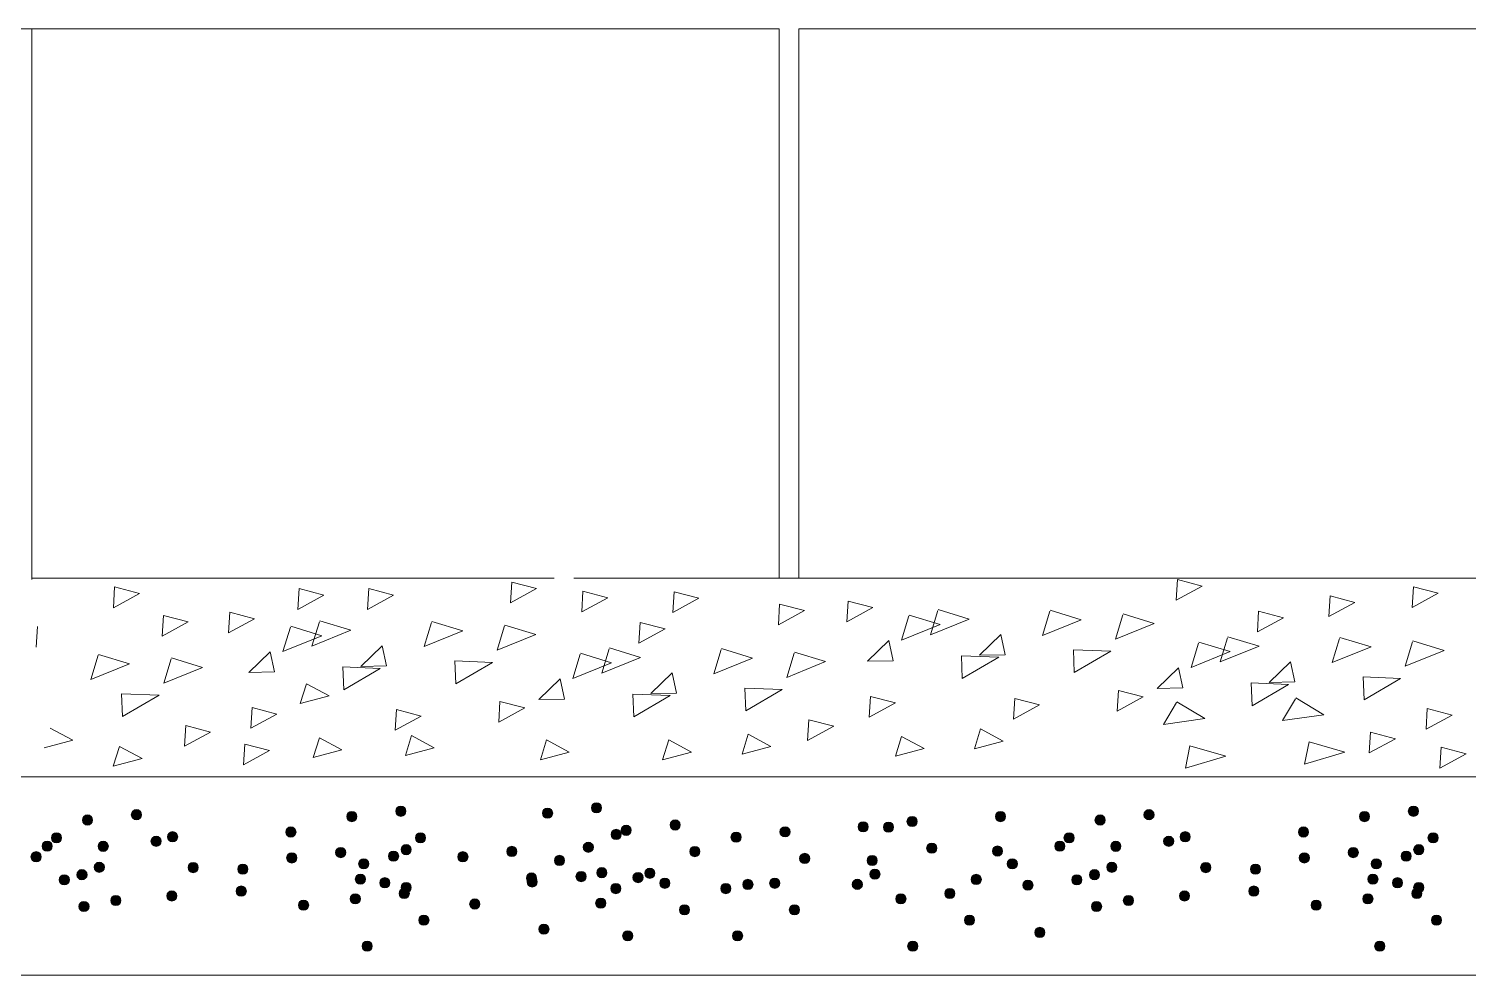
# Model space of a CAD drawing. Header units: inches. Extents: x -8940 to 26362, y -28010 to 990.
# Drawn here: x 4185.11 to 4192.37, y -23312.19 to -23307.42 of the extents above; entities that cross this region are included whole.
import ezdxf

# ---------------------------------------------------------------- set-up
doc = ezdxf.new("R2010")
doc.units = ezdxf.units.IN
doc.header["$MEASUREMENT"] = 0
doc.layers.add('LINE', color=7, linetype='Continuous')

msp = doc.modelspace()

# ---------------------------------------------------------------- hatches: boundary and pattern name
at = {"layer": 'LINE', "lineweight": 20, "ltscale": 0.5}
for points in [[(4188.002088, -23311.350172, -1), (4187.950643, -23311.350172, -1)], [(4188.002088, -23311.350172, -1), (4187.950643, -23311.350172, -1)], [(4185.435967, -23311.41163, -1), (4185.384522, -23311.41163, -1)], [(4185.435967, -23311.41163, -1), (4185.384522, -23311.41163, -1)], [(4185.682662, -23311.384729, -1), (4185.631218, -23311.384729, -1)], [(4185.682662, -23311.384729, -1), (4185.631218, -23311.384729, -1)], [(4186.768771, -23311.394351, -1), (4186.717327, -23311.394351, -1)], [(4186.768771, -23311.394351, -1), (4186.717327, -23311.394351, -1)], [(4187.015467, -23311.367451, -1), (4186.964023, -23311.367451, -1)], [(4187.015467, -23311.367451, -1), (4186.964023, -23311.367451, -1)], [(4187.755392, -23311.377073, -1), (4187.703948, -23311.377073, -1)], [(4187.755392, -23311.377073, -1), (4187.703948, -23311.377073, -1)], [(4189.592571, -23311.419286, -1), (4189.541127, -23311.419286, -1)], [(4189.592571, -23311.419286, -1), (4189.541127, -23311.419286, -1)], [(4190.038242, -23311.394351, -1), (4189.986797, -23311.394351, -1)], [(4190.038242, -23311.394351, -1), (4189.986797, -23311.394351, -1)], [(4190.540207, -23311.41163, -1), (4190.488762, -23311.41163, -1)], [(4190.540207, -23311.41163, -1), (4190.488762, -23311.41163, -1)], [(4190.786902, -23311.384729, -1), (4190.735458, -23311.384729, -1)], [(4190.786902, -23311.384729, -1), (4190.735458, -23311.384729, -1)], [(4191.873012, -23311.394351, -1), (4191.821567, -23311.394351, -1)], [(4191.873012, -23311.394351, -1), (4191.821567, -23311.394351, -1)], [(4192.119707, -23311.367451, -1), (4192.068263, -23311.367451, -1)], [(4192.119707, -23311.367451, -1), (4192.068263, -23311.367451, -1)], [(4185.865215, -23311.495812, -1), (4185.81377, -23311.495812, -1)], [(4185.865215, -23311.495812, -1), (4185.81377, -23311.495812, -1)], [(4186.461564, -23311.472006, -1), (4186.410119, -23311.472006, -1)], [(4186.461564, -23311.472006, -1), (4186.410119, -23311.472006, -1)], [(4188.101276, -23311.484223, -1), (4188.049832, -23311.484223, -1)], [(4188.101276, -23311.484223, -1), (4188.049832, -23311.484223, -1)], [(4188.151546, -23311.463465, -1), (4188.100101, -23311.463465, -1)], [(4188.151546, -23311.463465, -1), (4188.100101, -23311.463465, -1)], [(4188.398242, -23311.436564, -1), (4188.346797, -23311.436564, -1)], [(4188.398242, -23311.436564, -1), (4188.346797, -23311.436564, -1)], [(4188.952134, -23311.471122, -1), (4188.900689, -23311.471122, -1)], [(4188.952134, -23311.471122, -1), (4188.900689, -23311.471122, -1)], [(4189.345876, -23311.446187, -1), (4189.294431, -23311.446187, -1)], [(4189.345876, -23311.446187, -1), (4189.294431, -23311.446187, -1)], [(4189.472111, -23311.438244, -1), (4189.424365, -23311.457398, -1)], [(4189.472111, -23311.438244, -1), (4189.424365, -23311.457398, -1)], [(4190.969455, -23311.495812, -1), (4190.91801, -23311.495812, -1)], [(4190.969455, -23311.495812, -1), (4190.91801, -23311.495812, -1)], [(4191.565804, -23311.472006, -1), (4191.51436, -23311.472006, -1)], [(4191.565804, -23311.472006, -1), (4191.51436, -23311.472006, -1)], [(4185.23309, -23311.543439, -1), (4185.181645, -23311.543439, -1)], [(4185.23309, -23311.543439, -1), (4185.181645, -23311.543439, -1)], [(4185.279886, -23311.501501, -1), (4185.228441, -23311.501501, -1)], [(4185.279886, -23311.501501, -1), (4185.228441, -23311.501501, -1)], [(4185.515578, -23311.544176, -1), (4185.464133, -23311.544176, -1)], [(4185.515578, -23311.544176, -1), (4185.464133, -23311.544176, -1)], [(4185.781851, -23311.51878, -1), (4185.730406, -23311.51878, -1)], [(4185.781851, -23311.51878, -1), (4185.730406, -23311.51878, -1)], [(4187.0423, -23311.560963, -1), (4186.990855, -23311.560963, -1)], [(4187.0423, -23311.560963, -1), (4186.990855, -23311.560963, -1)], [(4187.114656, -23311.501501, -1), (4187.063211, -23311.501501, -1)], [(4187.114656, -23311.501501, -1), (4187.063211, -23311.501501, -1)], [(4187.575253, -23311.569786, -1), (4187.523808, -23311.569786, -1)], [(4187.575253, -23311.569786, -1), (4187.523808, -23311.569786, -1)], [(4187.960682, -23311.54906, -1), (4187.909238, -23311.54906, -1)], [(4187.960682, -23311.54906, -1), (4187.909238, -23311.54906, -1)], [(4188.705438, -23311.498022, -1), (4188.653994, -23311.498022, -1)], [(4188.705438, -23311.498022, -1), (4188.653994, -23311.498022, -1)], [(4189.69176, -23311.553336, -1), (4189.640315, -23311.553336, -1)], [(4189.69176, -23311.553336, -1), (4189.640315, -23311.553336, -1)], [(4190.023469, -23311.567982, -1), (4189.972024, -23311.567982, -1)], [(4190.023469, -23311.567982, -1), (4189.972024, -23311.567982, -1)], [(4190.33733, -23311.543439, -1), (4190.285885, -23311.543439, -1)], [(4190.33733, -23311.543439, -1), (4190.285885, -23311.543439, -1)], [(4190.384126, -23311.501501, -1), (4190.332682, -23311.501501, -1)], [(4190.384126, -23311.501501, -1), (4190.332682, -23311.501501, -1)], [(4190.619818, -23311.544176, -1), (4190.568373, -23311.544176, -1)], [(4190.619818, -23311.544176, -1), (4190.568373, -23311.544176, -1)], [(4190.886091, -23311.51878, -1), (4190.834646, -23311.51878, -1)], [(4190.886091, -23311.51878, -1), (4190.834646, -23311.51878, -1)], [(4192.14654, -23311.560963, -1), (4192.095095, -23311.560963, -1)], [(4192.14654, -23311.560963, -1), (4192.095095, -23311.560963, -1)], [(4192.218896, -23311.501501, -1), (4192.167451, -23311.501501, -1)], [(4192.218896, -23311.501501, -1), (4192.167451, -23311.501501, -1)], [(4185.176985, -23311.596686, -1), (4185.125541, -23311.596686, -1)], [(4185.176985, -23311.596686, -1), (4185.125541, -23311.596686, -1)], [(4186.465676, -23311.602498, -1), (4186.414232, -23311.602498, -1)], [(4186.465676, -23311.602498, -1), (4186.414232, -23311.602498, -1)], [(4186.712372, -23311.575597, -1), (4186.660927, -23311.575597, -1)], [(4186.712372, -23311.575597, -1), (4186.660927, -23311.575597, -1)], [(4186.828398, -23311.632464, -1), (4186.776954, -23311.632464, -1)], [(4186.828398, -23311.632464, -1), (4186.776954, -23311.632464, -1)], [(4186.978904, -23311.593592, -1), (4186.927459, -23311.593592, -1)], [(4186.978904, -23311.593592, -1), (4186.927459, -23311.593592, -1)], [(4187.328557, -23311.596686, -1), (4187.277112, -23311.596686, -1)], [(4187.328557, -23311.596686, -1), (4187.277112, -23311.596686, -1)], [(4187.815019, -23311.615185, -1), (4187.763574, -23311.615185, -1)], [(4187.815019, -23311.615185, -1), (4187.763574, -23311.615185, -1)], [(4188.49743, -23311.570615, -1), (4188.445985, -23311.570615, -1)], [(4188.49743, -23311.570615, -1), (4188.445985, -23311.570615, -1)], [(4189.051322, -23311.605172, -1), (4188.999878, -23311.605172, -1)], [(4189.051322, -23311.605172, -1), (4188.999878, -23311.605172, -1)], [(4189.391344, -23311.615609, -1), (4189.339899, -23311.615609, -1)], [(4189.391344, -23311.615609, -1), (4189.339899, -23311.615609, -1)], [(4190.097869, -23311.632464, -1), (4190.046424, -23311.632464, -1)], [(4190.097869, -23311.632464, -1), (4190.046424, -23311.632464, -1)], [(4191.569916, -23311.602498, -1), (4191.518472, -23311.602498, -1)], [(4191.569916, -23311.602498, -1), (4191.518472, -23311.602498, -1)], [(4191.816612, -23311.575597, -1), (4191.765168, -23311.575597, -1)], [(4191.816612, -23311.575597, -1), (4191.765168, -23311.575597, -1)], [(4191.932639, -23311.632464, -1), (4191.881194, -23311.632464, -1)], [(4191.932639, -23311.632464, -1), (4191.881194, -23311.632464, -1)], [(4192.083144, -23311.593592, -1), (4192.031699, -23311.593592, -1)], [(4192.083144, -23311.593592, -1), (4192.031699, -23311.593592, -1)], [(4185.31917, -23311.713021, -1), (4185.267726, -23311.713021, -1)], [(4185.31917, -23311.713021, -1), (4185.267726, -23311.713021, -1)], [(4185.408233, -23311.687049, -1), (4185.356789, -23311.687049, -1)], [(4185.408233, -23311.687049, -1), (4185.356789, -23311.687049, -1)], [(4185.495593, -23311.649743, -1), (4185.444149, -23311.649743, -1)], [(4185.495593, -23311.649743, -1), (4185.444149, -23311.649743, -1)], [(4185.96879, -23311.651326, -1), (4185.917345, -23311.651326, -1)], [(4185.96879, -23311.651326, -1), (4185.917345, -23311.651326, -1)], [(4186.219255, -23311.659411, -1), (4186.16781, -23311.659411, -1)], [(4186.219255, -23311.659411, -1), (4186.16781, -23311.659411, -1)], [(4186.81156, -23311.709648, -1), (4186.760116, -23311.709648, -1)], [(4186.81156, -23311.709648, -1), (4186.760116, -23311.709648, -1)], [(4187.674441, -23311.703836, -1), (4187.622997, -23311.703836, -1)], [(4187.674441, -23311.703836, -1), (4187.622997, -23311.703836, -1)], [(4187.924012, -23311.696547, -1), (4187.872567, -23311.696547, -1)], [(4187.924012, -23311.696547, -1), (4187.872567, -23311.696547, -1)], [(4188.028465, -23311.676935, -1), (4187.97702, -23311.676935, -1)], [(4188.028465, -23311.676935, -1), (4187.97702, -23311.676935, -1)], [(4188.211173, -23311.701578, -1), (4188.159728, -23311.701578, -1)], [(4188.211173, -23311.701578, -1), (4188.159728, -23311.701578, -1)], [(4188.27079, -23311.68003, -1), (4188.219346, -23311.68003, -1)], [(4188.27079, -23311.68003, -1), (4188.219346, -23311.68003, -1)], [(4189.405503, -23311.684299, -1), (4189.354058, -23311.684299, -1)], [(4189.405503, -23311.684299, -1), (4189.354058, -23311.684299, -1)], [(4189.916124, -23311.710856, -1), (4189.86468, -23311.710856, -1)], [(4189.916124, -23311.710856, -1), (4189.86468, -23311.710856, -1)], [(4190.423411, -23311.713021, -1), (4190.371966, -23311.713021, -1)], [(4190.423411, -23311.713021, -1), (4190.371966, -23311.713021, -1)], [(4190.512473, -23311.687049, -1), (4190.461029, -23311.687049, -1)], [(4190.512473, -23311.687049, -1), (4190.461029, -23311.687049, -1)], [(4190.599834, -23311.649743, -1), (4190.548389, -23311.649743, -1)], [(4190.599834, -23311.649743, -1), (4190.548389, -23311.649743, -1)], [(4191.07303, -23311.651326, -1), (4191.021586, -23311.651326, -1)], [(4191.07303, -23311.651326, -1), (4191.021586, -23311.651326, -1)], [(4191.323495, -23311.659411, -1), (4191.272051, -23311.659411, -1)], [(4191.323495, -23311.659411, -1), (4191.272051, -23311.659411, -1)], [(4191.915801, -23311.709648, -1), (4191.864356, -23311.709648, -1)], [(4191.915801, -23311.709648, -1), (4191.864356, -23311.709648, -1)], [(4186.211099, -23311.769648, -1), (4186.159654, -23311.769648, -1)], [(4186.211099, -23311.769648, -1), (4186.159654, -23311.769648, -1)], [(4186.934971, -23311.727649, -1), (4186.883527, -23311.727649, -1)], [(4186.934971, -23311.727649, -1), (4186.883527, -23311.727649, -1)], [(4187.032776, -23311.782135, -1), (4186.981331, -23311.782135, -1)], [(4187.032776, -23311.782135, -1), (4186.981331, -23311.782135, -1)], [(4187.042316, -23311.751463, -1), (4186.990871, -23311.751463, -1)], [(4187.042316, -23311.751463, -1), (4186.990871, -23311.751463, -1)], [(4187.677316, -23311.723448, -1), (4187.625871, -23311.723448, -1)], [(4187.677316, -23311.723448, -1), (4187.625871, -23311.723448, -1)], [(4188.099618, -23311.7572, -1), (4188.048174, -23311.7572, -1)], [(4188.099618, -23311.7572, -1), (4188.048174, -23311.7572, -1)], [(4188.346314, -23311.730299, -1), (4188.294869, -23311.730299, -1)], [(4188.346314, -23311.730299, -1), (4188.294869, -23311.730299, -1)], [(4188.653511, -23311.7572, -1), (4188.602066, -23311.7572, -1)], [(4188.653511, -23311.7572, -1), (4188.602066, -23311.7572, -1)], [(4188.765065, -23311.736135, -1), (4188.71362, -23311.736135, -1)], [(4188.765065, -23311.736135, -1), (4188.71362, -23311.736135, -1)], [(4188.900206, -23311.730299, -1), (4188.848762, -23311.730299, -1)], [(4188.900206, -23311.730299, -1), (4188.848762, -23311.730299, -1)], [(4189.314758, -23311.726202, -1), (4189.267012, -23311.745356, -1)], [(4189.314758, -23311.726202, -1), (4189.267012, -23311.745356, -1)], [(4189.782973, -23311.782135, -1), (4189.731528, -23311.782135, -1)], [(4189.782973, -23311.782135, -1), (4189.731528, -23311.782135, -1)], [(4190.176715, -23311.739921, -1), (4190.12527, -23311.739921, -1)], [(4190.176715, -23311.739921, -1), (4190.12527, -23311.739921, -1)], [(4191.315339, -23311.769648, -1), (4191.263895, -23311.769648, -1)], [(4191.315339, -23311.769648, -1), (4191.263895, -23311.769648, -1)], [(4192.039212, -23311.727649, -1), (4191.987767, -23311.727649, -1)], [(4192.039212, -23311.727649, -1), (4191.987767, -23311.727649, -1)], [(4192.137016, -23311.782135, -1), (4192.085572, -23311.782135, -1)], [(4192.137016, -23311.782135, -1), (4192.085572, -23311.782135, -1)], [(4192.146556, -23311.751463, -1), (4192.095112, -23311.751463, -1)], [(4192.146556, -23311.751463, -1), (4192.095112, -23311.751463, -1)], [(4185.418359, -23311.847071, -1), (4185.366914, -23311.847071, -1)], [(4185.418359, -23311.847071, -1), (4185.366914, -23311.847071, -1)], [(4185.578974, -23311.817275, -1), (4185.527529, -23311.817275, -1)], [(4185.578974, -23311.817275, -1), (4185.527529, -23311.817275, -1)], [(4185.861446, -23311.794199, -1), (4185.810001, -23311.794199, -1)], [(4185.861446, -23311.794199, -1), (4185.810001, -23311.794199, -1)], [(4186.525303, -23311.840611, -1), (4186.473858, -23311.840611, -1)], [(4186.525303, -23311.840611, -1), (4186.473858, -23311.840611, -1)], [(4186.78608, -23311.809035, -1), (4186.734636, -23311.809035, -1)], [(4186.78608, -23311.809035, -1), (4186.734636, -23311.809035, -1)], [(4187.388184, -23311.834799, -1), (4187.336739, -23311.834799, -1)], [(4187.388184, -23311.834799, -1), (4187.336739, -23311.834799, -1)], [(4188.0232, -23311.830597, -1), (4187.971756, -23311.830597, -1)], [(4188.0232, -23311.830597, -1), (4187.971756, -23311.830597, -1)], [(4189.536277, -23311.809035, -1), (4189.484833, -23311.809035, -1)], [(4189.536277, -23311.809035, -1), (4189.484833, -23311.809035, -1)], [(4190.522599, -23311.847071, -1), (4190.471154, -23311.847071, -1)], [(4190.522599, -23311.847071, -1), (4190.471154, -23311.847071, -1)], [(4190.683214, -23311.817275, -1), (4190.631769, -23311.817275, -1)], [(4190.683214, -23311.817275, -1), (4190.631769, -23311.817275, -1)], [(4190.965686, -23311.794199, -1), (4190.914241, -23311.794199, -1)], [(4190.965686, -23311.794199, -1), (4190.914241, -23311.794199, -1)], [(4191.629543, -23311.840611, -1), (4191.578099, -23311.840611, -1)], [(4191.629543, -23311.840611, -1), (4191.578099, -23311.840611, -1)], [(4191.890321, -23311.809035, -1), (4191.838876, -23311.809035, -1)], [(4191.890321, -23311.809035, -1), (4191.838876, -23311.809035, -1)], [(4187.131964, -23311.916185, -1), (4187.08052, -23311.916185, -1)], [(4187.131964, -23311.916185, -1), (4187.08052, -23311.916185, -1)], [(4188.445502, -23311.864349, -1), (4188.394058, -23311.864349, -1)], [(4188.445502, -23311.864349, -1), (4188.394058, -23311.864349, -1)], [(4188.999395, -23311.864349, -1), (4188.94795, -23311.864349, -1)], [(4188.999395, -23311.864349, -1), (4188.94795, -23311.864349, -1)], [(4189.882161, -23311.916185, -1), (4189.830717, -23311.916185, -1)], [(4189.882161, -23311.916185, -1), (4189.830717, -23311.916185, -1)], [(4192.236205, -23311.916185, -1), (4192.18476, -23311.916185, -1)], [(4192.236205, -23311.916185, -1), (4192.18476, -23311.916185, -1)], [(4187.736943, -23311.96156, -1), (4187.685498, -23311.96156, -1)], [(4187.736943, -23311.96156, -1), (4187.685498, -23311.96156, -1)], [(4188.159245, -23311.995312, -1), (4188.1078, -23311.995312, -1)], [(4188.159245, -23311.995312, -1), (4188.1078, -23311.995312, -1)], [(4188.713137, -23311.995312, -1), (4188.661693, -23311.995312, -1)], [(4188.713137, -23311.995312, -1), (4188.661693, -23311.995312, -1)], [(4190.236342, -23311.978034, -1), (4190.184897, -23311.978034, -1)], [(4190.236342, -23311.978034, -1), (4190.184897, -23311.978034, -1)], [(4186.845707, -23312.047148, -1), (4186.794262, -23312.047148, -1)], [(4186.845707, -23312.047148, -1), (4186.794262, -23312.047148, -1)], [(4189.595904, -23312.047148, -1), (4189.544459, -23312.047148, -1)], [(4189.595904, -23312.047148, -1), (4189.544459, -23312.047148, -1)], [(4191.949947, -23312.047148, -1), (4191.898503, -23312.047148, -1)], [(4191.949947, -23312.047148, -1), (4191.898503, -23312.047148, -1)]]:
    msp.add_hatch(color=7, dxfattribs=at).paths.add_polyline_path(points)

# ---------------------------------------------------------------- linework, layer by layer
at = {"layer": 'LINE', "color": 7, "lineweight": 20, "ltscale": 0.5}
for p, q in [((4185.129089, -23307.424721), (4169.851805, -23307.424721)), ((4185.129089, -23307.424721), (4169.851805, -23307.424721)), ((4188.896976, -23307.424721), (4185.129089, -23307.424721)), ((4187.794281, -23307.424721), (4185.129089, -23307.424721)), ((4185.129089, -23310.19356), (4185.129089, -23307.424721)), ((4188.896976, -23307.424721), (4185.129089, -23307.424721)), ((4187.794281, -23307.424721), (4185.129089, -23307.424721)), ((4185.129089, -23310.19356), (4185.129089, -23307.424721)), ((4185.129089, -23310.199659), (4185.129089, -23307.430821)), ((4185.129089, -23310.199659), (4185.129089, -23307.430821)), ((4185.129089, -23310.199659), (4185.129089, -23307.430821)), ((4185.129089, -23310.199659), (4185.129089, -23307.430821)), ((4188.896976, -23310.19356), (4188.896976, -23307.424721)), ((4188.896976, -23310.19356), (4188.896976, -23307.424721)), ((4188.99565, -23310.19356), (4188.99565, -23307.424721)), ((4192.86221, -23307.424721), (4188.99565, -23307.424721)), ((4188.99565, -23310.19356), (4188.99565, -23307.424721)), ((4192.86221, -23307.424721), (4188.99565, -23307.424721)), ((4187.763537, -23310.19356), (4185.129089, -23310.19356)), ((4187.763537, -23310.19356), (4185.129089, -23310.19356)), ((4185.541033, -23310.341662), (4185.547301, -23310.237412)), ((4185.541033, -23310.341662), (4185.547301, -23310.237412)), ((4185.547301, -23310.237412), (4185.672464, -23310.269925)), ((4185.547301, -23310.237412), (4185.672464, -23310.269925)), ((4187.542865, -23310.31755), (4187.549134, -23310.2133)), ((4187.542865, -23310.31755), (4187.549134, -23310.2133)), ((4187.549134, -23310.2133), (4187.674296, -23310.245813)), ((4187.549134, -23310.2133), (4187.674296, -23310.245813)), ((4192.86221, -23310.19356), (4187.86221, -23310.19356)), ((4192.86221, -23310.19356), (4187.86221, -23310.19356)), ((4190.897867, -23310.304507), (4190.904135, -23310.200258)), ((4190.897867, -23310.304507), (4190.904135, -23310.200258)), ((4191.029298, -23310.232771), (4190.897867, -23310.304507)), ((4191.029298, -23310.232771), (4190.897867, -23310.304507)), ((4190.904135, -23310.200258), (4191.029298, -23310.232771)), ((4190.904135, -23310.200258), (4191.029298, -23310.232771)), ((4192.087673, -23310.340977), (4192.093941, -23310.236727)), ((4192.087673, -23310.340977), (4192.093941, -23310.236727)), ((4192.093941, -23310.236727), (4192.219104, -23310.26924)), ((4192.093941, -23310.236727), (4192.219104, -23310.26924)), ((4185.672464, -23310.269925), (4185.541033, -23310.341662)), ((4185.672464, -23310.269925), (4185.541033, -23310.341662)), ((4186.470724, -23310.350046), (4186.476992, -23310.245796)), ((4186.470724, -23310.350046), (4186.476992, -23310.245796)), ((4186.602155, -23310.27831), (4186.470724, -23310.350046)), ((4186.602155, -23310.27831), (4186.470724, -23310.350046)), ((4186.476992, -23310.245796), (4186.602155, -23310.27831)), ((4186.476992, -23310.245796), (4186.602155, -23310.27831)), ((4186.821437, -23310.350046), (4186.827706, -23310.245796)), ((4186.821437, -23310.350046), (4186.827706, -23310.245796)), ((4186.952868, -23310.27831), (4186.821437, -23310.350046)), ((4186.952868, -23310.27831), (4186.821437, -23310.350046)), ((4186.827706, -23310.245796), (4186.952868, -23310.27831)), ((4186.827706, -23310.245796), (4186.952868, -23310.27831)), ((4187.674296, -23310.245813), (4187.542865, -23310.31755)), ((4187.674296, -23310.245813), (4187.542865, -23310.31755)), ((4187.90167, -23310.363363), (4187.907939, -23310.259113)), ((4187.90167, -23310.363363), (4187.907939, -23310.259113)), ((4188.033101, -23310.291626), (4187.90167, -23310.363363)), ((4188.033101, -23310.291626), (4187.90167, -23310.363363)), ((4187.907939, -23310.259113), (4188.033101, -23310.291626)), ((4187.907939, -23310.259113), (4188.033101, -23310.291626)), ((4188.361217, -23310.365993), (4188.367485, -23310.261743)), ((4188.361217, -23310.365993), (4188.367485, -23310.261743)), ((4188.492648, -23310.294256), (4188.361217, -23310.365993)), ((4188.492648, -23310.294256), (4188.361217, -23310.365993)), ((4188.367485, -23310.261743), (4188.492648, -23310.294256)), ((4188.367485, -23310.261743), (4188.492648, -23310.294256)), ((4189.238431, -23310.412733), (4189.244699, -23310.308484)), ((4189.238431, -23310.412733), (4189.244699, -23310.308484)), ((4189.244699, -23310.308484), (4189.369862, -23310.340997)), ((4189.244699, -23310.308484), (4189.369862, -23310.340997)), ((4191.667728, -23310.386571), (4191.673996, -23310.282321)), ((4191.667728, -23310.386571), (4191.673996, -23310.282321)), ((4191.673996, -23310.282321), (4191.799159, -23310.314834)), ((4191.673996, -23310.282321), (4191.799159, -23310.314834)), ((4192.219104, -23310.26924), (4192.087673, -23310.340977)), ((4192.219104, -23310.26924), (4192.087673, -23310.340977)), ((4185.786561, -23310.484498), (4185.792829, -23310.380249)), ((4185.786561, -23310.484498), (4185.792829, -23310.380249)), ((4185.792829, -23310.380249), (4185.917992, -23310.412762)), ((4185.792829, -23310.380249), (4185.917992, -23310.412762)), ((4186.121133, -23310.468856), (4186.127402, -23310.364606)), ((4186.121133, -23310.468856), (4186.127402, -23310.364606)), ((4186.127402, -23310.364606), (4186.252564, -23310.397119)), ((4186.127402, -23310.364606), (4186.252564, -23310.397119)), ((4188.892729, -23310.427972), (4188.898997, -23310.323722)), ((4188.892729, -23310.427972), (4188.898997, -23310.323722)), ((4189.02416, -23310.356235), (4188.892729, -23310.427972)), ((4189.02416, -23310.356235), (4188.892729, -23310.427972)), ((4188.898997, -23310.323722), (4189.02416, -23310.356235)), ((4188.898997, -23310.323722), (4189.02416, -23310.356235)), ((4189.369862, -23310.340997), (4189.238431, -23310.412733)), ((4189.369862, -23310.340997), (4189.238431, -23310.412733)), ((4189.550477, -23310.383222), (4189.513013, -23310.505712)), ((4189.550477, -23310.383222), (4189.513013, -23310.505712)), ((4189.708756, -23310.426576), (4189.551891, -23310.378598)), ((4189.708756, -23310.426576), (4189.551891, -23310.378598)), ((4189.696738, -23310.356171), (4189.659274, -23310.478662)), ((4189.696738, -23310.356171), (4189.659274, -23310.478662)), ((4189.855017, -23310.399525), (4189.698152, -23310.351547)), ((4189.855017, -23310.399525), (4189.698152, -23310.351547)), ((4190.261373, -23310.359447), (4190.223908, -23310.481938)), ((4190.261373, -23310.359447), (4190.223908, -23310.481938)), ((4190.419652, -23310.402802), (4190.262787, -23310.354824)), ((4190.419652, -23310.402802), (4190.262787, -23310.354824)), ((4190.629332, -23310.377442), (4190.591868, -23310.499933)), ((4190.629332, -23310.377442), (4190.591868, -23310.499933)), ((4190.787611, -23310.420796), (4190.630746, -23310.372819)), ((4190.787611, -23310.420796), (4190.630746, -23310.372819)), ((4191.307392, -23310.463855), (4191.313661, -23310.359605)), ((4191.307392, -23310.463855), (4191.313661, -23310.359605)), ((4191.313661, -23310.359605), (4191.438823, -23310.392118)), ((4191.313661, -23310.359605), (4191.438823, -23310.392118)), ((4191.799159, -23310.314834), (4191.667728, -23310.386571)), ((4191.799159, -23310.314834), (4191.667728, -23310.386571)), ((4185.152302, -23310.540616), (4185.158571, -23310.436366)), ((4185.152302, -23310.540616), (4185.158571, -23310.436366)), ((4185.917992, -23310.412762), (4185.786561, -23310.484498)), ((4185.917992, -23310.412762), (4185.786561, -23310.484498)), ((4186.252564, -23310.397119), (4186.121133, -23310.468856)), ((4186.252564, -23310.397119), (4186.121133, -23310.468856)), ((4186.43318, -23310.439344), (4186.395715, -23310.561834)), ((4186.43318, -23310.439344), (4186.395715, -23310.561834)), ((4186.591459, -23310.482698), (4186.434594, -23310.43472)), ((4186.591459, -23310.482698), (4186.434594, -23310.43472)), ((4186.57944, -23310.412293), (4186.541976, -23310.534784)), ((4186.57944, -23310.412293), (4186.541976, -23310.534784)), ((4186.541976, -23310.534784), (4186.737719, -23310.455647)), ((4186.541976, -23310.534784), (4186.737719, -23310.455647)), ((4186.737719, -23310.455647), (4186.580854, -23310.407669)), ((4186.737719, -23310.455647), (4186.580854, -23310.407669)), ((4187.144075, -23310.41557), (4187.106611, -23310.53806)), ((4187.144075, -23310.41557), (4187.106611, -23310.53806)), ((4187.302354, -23310.458924), (4187.145489, -23310.410946)), ((4187.302354, -23310.458924), (4187.145489, -23310.410946)), ((4187.512035, -23310.433564), (4187.47457, -23310.556055)), ((4187.512035, -23310.433564), (4187.47457, -23310.556055)), ((4187.670314, -23310.476918), (4187.513449, -23310.428941)), ((4187.670314, -23310.476918), (4187.513449, -23310.428941)), ((4188.190095, -23310.519977), (4188.196363, -23310.415727)), ((4188.190095, -23310.519977), (4188.196363, -23310.415727)), ((4188.321526, -23310.44824), (4188.190095, -23310.519977)), ((4188.321526, -23310.44824), (4188.190095, -23310.519977)), ((4188.196363, -23310.415727), (4188.321526, -23310.44824)), ((4188.196363, -23310.415727), (4188.321526, -23310.44824)), ((4189.513013, -23310.505712), (4189.708756, -23310.426576)), ((4189.513013, -23310.505712), (4189.708756, -23310.426576)), ((4189.659274, -23310.478662), (4189.855017, -23310.399525)), ((4189.659274, -23310.478662), (4189.855017, -23310.399525)), ((4190.223908, -23310.481938), (4190.419652, -23310.402802)), ((4190.223908, -23310.481938), (4190.419652, -23310.402802)), ((4190.591868, -23310.499933), (4190.787611, -23310.420796)), ((4190.591868, -23310.499933), (4190.787611, -23310.420796)), ((4191.438823, -23310.392118), (4191.307392, -23310.463855)), ((4191.438823, -23310.392118), (4191.307392, -23310.463855)), ((4186.395715, -23310.561834), (4186.591459, -23310.482698)), ((4186.395715, -23310.561834), (4186.591459, -23310.482698)), ((4187.106611, -23310.53806), (4187.302354, -23310.458924)), ((4187.106611, -23310.53806), (4187.302354, -23310.458924)), ((4187.47457, -23310.556055), (4187.670314, -23310.476918)), ((4187.47457, -23310.556055), (4187.670314, -23310.476918)), ((4189.341644, -23310.611757), (4189.448954, -23310.507331)), ((4189.341644, -23310.611757), (4189.448954, -23310.507331)), ((4189.448954, -23310.507331), (4189.470939, -23310.609429)), ((4189.448954, -23310.507331), (4189.470939, -23310.609429)), ((4189.906279, -23310.581557), (4190.013589, -23310.477132)), ((4189.906279, -23310.581557), (4190.013589, -23310.477132)), ((4190.013589, -23310.477132), (4190.035574, -23310.57923)), ((4190.013589, -23310.477132), (4190.035574, -23310.57923)), ((4191.011217, -23310.519923), (4190.973753, -23310.642414)), ((4191.011217, -23310.519923), (4190.973753, -23310.642414)), ((4191.169496, -23310.563277), (4191.012632, -23310.515299)), ((4191.169496, -23310.563277), (4191.012632, -23310.515299)), ((4191.157478, -23310.492873), (4191.120014, -23310.615363)), ((4191.157478, -23310.492873), (4191.120014, -23310.615363)), ((4191.315757, -23310.536227), (4191.158892, -23310.488249)), ((4191.315757, -23310.536227), (4191.158892, -23310.488249)), ((4191.722113, -23310.496149), (4191.684649, -23310.61864)), ((4191.722113, -23310.496149), (4191.684649, -23310.61864)), ((4191.880392, -23310.539503), (4191.723527, -23310.491525)), ((4191.880392, -23310.539503), (4191.723527, -23310.491525)), ((4192.090072, -23310.514144), (4192.052608, -23310.636634)), ((4192.090072, -23310.514144), (4192.052608, -23310.636634)), ((4192.248351, -23310.557498), (4192.091487, -23310.50952)), ((4192.248351, -23310.557498), (4192.091487, -23310.50952)), ((4185.463889, -23310.581507), (4185.426425, -23310.703998)), ((4185.463889, -23310.581507), (4185.426425, -23310.703998)), ((4185.622168, -23310.624861), (4185.465303, -23310.576883)), ((4185.622168, -23310.624861), (4185.465303, -23310.576883)), ((4185.831849, -23310.599502), (4185.794384, -23310.721992)), ((4185.831849, -23310.599502), (4185.794384, -23310.721992)), ((4185.990128, -23310.642856), (4185.833263, -23310.594878)), ((4185.990128, -23310.642856), (4185.833263, -23310.594878)), ((4186.224346, -23310.667879), (4186.331657, -23310.563453)), ((4186.224346, -23310.667879), (4186.331657, -23310.563453)), ((4186.331657, -23310.563453), (4186.353642, -23310.665551)), ((4186.331657, -23310.563453), (4186.353642, -23310.665551)), ((4186.788981, -23310.637679), (4186.896292, -23310.533254)), ((4186.788981, -23310.637679), (4186.896292, -23310.533254)), ((4186.896292, -23310.533254), (4186.918277, -23310.635352)), ((4186.896292, -23310.533254), (4186.918277, -23310.635352)), ((4187.89392, -23310.576045), (4187.856456, -23310.698536)), ((4187.89392, -23310.576045), (4187.856456, -23310.698536)), ((4188.052199, -23310.619399), (4187.895334, -23310.571422)), ((4188.052199, -23310.619399), (4187.895334, -23310.571422)), ((4188.04018, -23310.548995), (4188.002716, -23310.671485)), ((4188.04018, -23310.548995), (4188.002716, -23310.671485)), ((4188.002716, -23310.671485), (4188.19846, -23310.592349)), ((4188.002716, -23310.671485), (4188.19846, -23310.592349)), ((4188.19846, -23310.592349), (4188.041595, -23310.544371)), ((4188.19846, -23310.592349), (4188.041595, -23310.544371)), ((4188.604815, -23310.552271), (4188.567351, -23310.674762)), ((4188.604815, -23310.552271), (4188.567351, -23310.674762)), ((4188.567351, -23310.674762), (4188.763094, -23310.595625)), ((4188.567351, -23310.674762), (4188.763094, -23310.595625)), ((4188.763094, -23310.595625), (4188.60623, -23310.547647)), ((4188.763094, -23310.595625), (4188.60623, -23310.547647)), ((4188.972775, -23310.570266), (4188.935311, -23310.692757)), ((4188.972775, -23310.570266), (4188.935311, -23310.692757)), ((4189.131054, -23310.61362), (4188.974189, -23310.565642)), ((4189.131054, -23310.61362), (4188.974189, -23310.565642)), ((4189.820073, -23310.698742), (4189.815214, -23310.584189)), ((4189.815214, -23310.584189), (4190.003709, -23310.591219)), ((4189.820073, -23310.698742), (4189.815214, -23310.584189)), ((4189.815214, -23310.584189), (4190.003709, -23310.591219)), ((4190.003709, -23310.591219), (4189.820073, -23310.698742)), ((4190.003709, -23310.591219), (4189.820073, -23310.698742)), ((4190.035574, -23310.57923), (4189.906279, -23310.581557)), ((4190.035574, -23310.57923), (4189.906279, -23310.581557)), ((4190.379849, -23310.553989), (4190.568344, -23310.561019)), ((4190.384708, -23310.668543), (4190.379849, -23310.553989)), ((4190.379849, -23310.553989), (4190.568344, -23310.561019)), ((4190.384708, -23310.668543), (4190.379849, -23310.553989)), ((4190.568344, -23310.561019), (4190.384708, -23310.668543)), ((4190.568344, -23310.561019), (4190.384708, -23310.668543)), ((4190.973753, -23310.642414), (4191.169496, -23310.563277)), ((4190.973753, -23310.642414), (4191.169496, -23310.563277)), ((4191.120014, -23310.615363), (4191.315757, -23310.536227)), ((4191.120014, -23310.615363), (4191.315757, -23310.536227)), ((4191.684649, -23310.61864), (4191.880392, -23310.539503)), ((4191.684649, -23310.61864), (4191.880392, -23310.539503)), ((4192.052608, -23310.636634), (4192.248351, -23310.557498)), ((4192.052608, -23310.636634), (4192.248351, -23310.557498)), ((4185.426425, -23310.703998), (4185.622168, -23310.624861)), ((4185.426425, -23310.703998), (4185.622168, -23310.624861)), ((4185.794384, -23310.721992), (4185.990128, -23310.642856)), ((4185.794384, -23310.721992), (4185.990128, -23310.642856)), ((4186.353642, -23310.665551), (4186.224346, -23310.667879)), ((4186.353642, -23310.665551), (4186.224346, -23310.667879)), ((4186.702775, -23310.754865), (4186.697916, -23310.640311)), ((4186.697916, -23310.640311), (4186.886412, -23310.647341)), ((4186.702775, -23310.754865), (4186.697916, -23310.640311)), ((4186.697916, -23310.640311), (4186.886412, -23310.647341)), ((4186.886412, -23310.647341), (4186.702775, -23310.754865)), ((4186.886412, -23310.647341), (4186.702775, -23310.754865)), ((4186.918277, -23310.635352), (4186.788981, -23310.637679)), ((4186.918277, -23310.635352), (4186.788981, -23310.637679)), ((4187.262551, -23310.610111), (4187.451047, -23310.617141)), ((4187.26741, -23310.724665), (4187.262551, -23310.610111)), ((4187.262551, -23310.610111), (4187.451047, -23310.617141)), ((4187.26741, -23310.724665), (4187.262551, -23310.610111)), ((4187.451047, -23310.617141), (4187.26741, -23310.724665)), ((4187.451047, -23310.617141), (4187.26741, -23310.724665)), ((4187.856456, -23310.698536), (4188.052199, -23310.619399)), ((4187.856456, -23310.698536), (4188.052199, -23310.619399)), ((4188.249721, -23310.774381), (4188.357032, -23310.669955)), ((4188.249721, -23310.774381), (4188.357032, -23310.669955)), ((4188.357032, -23310.669955), (4188.379017, -23310.772053)), ((4188.357032, -23310.669955), (4188.379017, -23310.772053)), ((4188.935311, -23310.692757), (4189.131054, -23310.61362)), ((4188.935311, -23310.692757), (4189.131054, -23310.61362)), ((4189.470939, -23310.609429), (4189.341644, -23310.611757)), ((4189.470939, -23310.609429), (4189.341644, -23310.611757)), ((4190.802384, -23310.748459), (4190.909695, -23310.644033)), ((4190.802384, -23310.748459), (4190.909695, -23310.644033)), ((4190.909695, -23310.644033), (4190.93168, -23310.746131)), ((4190.909695, -23310.644033), (4190.93168, -23310.746131)), ((4191.367019, -23310.718259), (4191.474329, -23310.613833)), ((4191.367019, -23310.718259), (4191.474329, -23310.613833)), ((4191.474329, -23310.613833), (4191.496315, -23310.715931)), ((4191.474329, -23310.613833), (4191.496315, -23310.715931)), ((4186.483068, -23310.824853), (4186.514111, -23310.725135)), ((4186.483068, -23310.824853), (4186.514111, -23310.725135)), ((4186.514111, -23310.725135), (4186.627851, -23310.786666)), ((4186.514111, -23310.725135), (4186.627851, -23310.786666)), ((4187.685087, -23310.804581), (4187.792397, -23310.700155)), ((4187.685087, -23310.804581), (4187.792397, -23310.700155)), ((4187.792397, -23310.700155), (4187.814382, -23310.802253)), ((4187.792397, -23310.700155), (4187.814382, -23310.802253)), ((4190.93168, -23310.746131), (4190.802384, -23310.748459)), ((4190.93168, -23310.746131), (4190.802384, -23310.748459)), ((4191.275954, -23310.72089), (4191.464449, -23310.72792)), ((4191.280813, -23310.835444), (4191.275954, -23310.72089)), ((4191.275954, -23310.72089), (4191.464449, -23310.72792)), ((4191.280813, -23310.835444), (4191.275954, -23310.72089)), ((4191.464449, -23310.72792), (4191.280813, -23310.835444)), ((4191.464449, -23310.72792), (4191.280813, -23310.835444)), ((4191.496315, -23310.715931), (4191.367019, -23310.718259)), ((4191.496315, -23310.715931), (4191.367019, -23310.718259)), ((4191.840589, -23310.690691), (4192.029084, -23310.697721)), ((4191.845448, -23310.805244), (4191.840589, -23310.690691)), ((4191.840589, -23310.690691), (4192.029084, -23310.697721)), ((4191.845448, -23310.805244), (4191.840589, -23310.690691)), ((4192.029084, -23310.697721), (4191.845448, -23310.805244)), ((4192.029084, -23310.697721), (4191.845448, -23310.805244)), ((4185.582365, -23310.776048), (4185.77086, -23310.783079)), ((4185.587224, -23310.890602), (4185.582365, -23310.776048)), ((4185.582365, -23310.776048), (4185.77086, -23310.783079)), ((4185.587224, -23310.890602), (4185.582365, -23310.776048)), ((4185.77086, -23310.783079), (4185.587224, -23310.890602)), ((4185.77086, -23310.783079), (4185.587224, -23310.890602)), ((4186.627851, -23310.786666), (4186.483068, -23310.824853)), ((4186.627851, -23310.786666), (4186.483068, -23310.824853)), ((4187.48337, -23310.918722), (4187.489638, -23310.814472)), ((4187.48337, -23310.918722), (4187.489638, -23310.814472)), ((4187.489638, -23310.814472), (4187.614801, -23310.846985)), ((4187.489638, -23310.814472), (4187.614801, -23310.846985)), ((4187.814382, -23310.802253), (4187.685087, -23310.804581)), ((4187.814382, -23310.802253), (4187.685087, -23310.804581)), ((4188.158657, -23310.777012), (4188.347152, -23310.784042)), ((4188.163516, -23310.891566), (4188.158657, -23310.777012)), ((4188.158657, -23310.777012), (4188.347152, -23310.784042)), ((4188.163516, -23310.891566), (4188.158657, -23310.777012)), ((4188.347152, -23310.784042), (4188.163516, -23310.891566)), ((4188.347152, -23310.784042), (4188.163516, -23310.891566)), ((4188.379017, -23310.772053), (4188.249721, -23310.774381)), ((4188.379017, -23310.772053), (4188.249721, -23310.774381)), ((4188.723291, -23310.746813), (4188.911787, -23310.753843)), ((4188.72815, -23310.861366), (4188.723291, -23310.746813)), ((4188.723291, -23310.746813), (4188.911787, -23310.753843)), ((4188.72815, -23310.861366), (4188.723291, -23310.746813)), ((4188.911787, -23310.753843), (4188.72815, -23310.861366)), ((4188.911787, -23310.753843), (4188.72815, -23310.861366)), ((4189.351097, -23310.893273), (4189.357365, -23310.789023)), ((4189.351097, -23310.893273), (4189.357365, -23310.789023)), ((4189.357365, -23310.789023), (4189.482528, -23310.821536)), ((4189.357365, -23310.789023), (4189.482528, -23310.821536)), ((4190.078306, -23310.903497), (4190.084574, -23310.799248)), ((4190.078306, -23310.903497), (4190.084574, -23310.799248)), ((4190.084574, -23310.799248), (4190.209737, -23310.831761)), ((4190.084574, -23310.799248), (4190.209737, -23310.831761)), ((4190.600667, -23310.8626), (4190.606936, -23310.75835)), ((4190.600667, -23310.8626), (4190.606936, -23310.75835)), ((4190.732098, -23310.790863), (4190.600667, -23310.8626)), ((4190.732098, -23310.790863), (4190.600667, -23310.8626)), ((4190.606936, -23310.75835), (4190.732098, -23310.790863)), ((4190.606936, -23310.75835), (4190.732098, -23310.790863)), ((4191.042608, -23310.899895), (4190.901791, -23310.815759)), ((4191.042608, -23310.899895), (4190.901791, -23310.815759)), ((4191.499257, -23310.800812), (4191.433558, -23310.910772)), ((4191.499257, -23310.800812), (4191.433558, -23310.910772)), ((4191.642554, -23310.880797), (4191.501736, -23310.796661)), ((4191.642554, -23310.880797), (4191.501736, -23310.796661)), ((4186.233799, -23310.949395), (4186.240068, -23310.845145)), ((4186.233799, -23310.949395), (4186.240068, -23310.845145)), ((4186.36523, -23310.877658), (4186.233799, -23310.949395)), ((4186.36523, -23310.877658), (4186.233799, -23310.949395)), ((4186.240068, -23310.845145), (4186.36523, -23310.877658)), ((4186.240068, -23310.845145), (4186.36523, -23310.877658)), ((4186.961008, -23310.95962), (4186.967277, -23310.85537)), ((4186.961008, -23310.95962), (4186.967277, -23310.85537)), ((4187.092439, -23310.887883), (4186.961008, -23310.95962)), ((4187.092439, -23310.887883), (4186.961008, -23310.95962)), ((4186.967277, -23310.85537), (4187.092439, -23310.887883)), ((4186.967277, -23310.85537), (4187.092439, -23310.887883)), ((4187.614801, -23310.846985), (4187.48337, -23310.918722)), ((4187.614801, -23310.846985), (4187.48337, -23310.918722)), ((4189.482528, -23310.821536), (4189.351097, -23310.893273)), ((4189.482528, -23310.821536), (4189.351097, -23310.893273)), ((4190.209737, -23310.831761), (4190.078306, -23310.903497)), ((4190.209737, -23310.831761), (4190.078306, -23310.903497)), ((4190.899311, -23310.81991), (4190.833612, -23310.92987)), ((4190.899311, -23310.81991), (4190.833612, -23310.92987)), ((4191.433558, -23310.910772), (4191.642554, -23310.880797)), ((4191.433558, -23310.910772), (4191.642554, -23310.880797)), ((4192.15751, -23310.954618), (4192.163778, -23310.850368)), ((4192.15751, -23310.954618), (4192.163778, -23310.850368)), ((4192.28894, -23310.882882), (4192.15751, -23310.954618)), ((4192.28894, -23310.882882), (4192.15751, -23310.954618)), ((4192.163778, -23310.850368), (4192.28894, -23310.882882)), ((4192.163778, -23310.850368), (4192.28894, -23310.882882)), ((4185.22288, -23310.948281), (4185.33662, -23311.009812)), ((4185.22288, -23310.948281), (4185.33662, -23311.009812)), ((4185.899286, -23311.039976), (4185.905554, -23310.935726)), ((4185.899286, -23311.039976), (4185.905554, -23310.935726)), ((4185.905554, -23310.935726), (4186.030717, -23310.968239)), ((4185.905554, -23310.935726), (4186.030717, -23310.968239)), ((4189.040212, -23311.01074), (4189.04648, -23310.906491)), ((4189.040212, -23311.01074), (4189.04648, -23310.906491)), ((4189.171643, -23310.939004), (4189.040212, -23311.01074)), ((4189.171643, -23310.939004), (4189.040212, -23311.01074)), ((4189.04648, -23310.906491), (4189.171643, -23310.939004)), ((4189.04648, -23310.906491), (4189.171643, -23310.939004)), ((4189.880975, -23311.052081), (4189.912019, -23310.952364)), ((4189.880975, -23311.052081), (4189.912019, -23310.952364)), ((4189.912019, -23310.952364), (4190.025758, -23311.013895)), ((4189.912019, -23310.952364), (4190.025758, -23311.013895)), ((4190.833612, -23310.92987), (4191.042608, -23310.899895)), ((4190.833612, -23310.92987), (4191.042608, -23310.899895)), ((4185.33662, -23311.009812), (4185.191837, -23311.047999)), ((4185.33662, -23311.009812), (4185.191837, -23311.047999)), ((4186.030717, -23310.968239), (4185.899286, -23311.039976)), ((4186.030717, -23310.968239), (4185.899286, -23311.039976)), ((4186.197047, -23311.133304), (4186.203315, -23311.029054)), ((4186.197047, -23311.133304), (4186.203315, -23311.029054)), ((4186.203315, -23311.029054), (4186.328478, -23311.061567)), ((4186.203315, -23311.029054), (4186.328478, -23311.061567)), ((4186.548424, -23311.096963), (4186.579468, -23310.997245)), ((4186.548424, -23311.096963), (4186.579468, -23310.997245)), ((4186.579468, -23310.997245), (4186.693207, -23311.058776)), ((4186.579468, -23310.997245), (4186.693207, -23311.058776)), ((4187.012757, -23311.086003), (4187.0438, -23310.986285)), ((4187.012757, -23311.086003), (4187.0438, -23310.986285)), ((4187.0438, -23310.986285), (4187.15754, -23311.047816)), ((4187.0438, -23310.986285), (4187.15754, -23311.047816)), ((4187.693786, -23311.107786), (4187.724829, -23311.008068)), ((4187.693786, -23311.107786), (4187.724829, -23311.008068)), ((4187.724829, -23311.008068), (4187.838569, -23311.069599)), ((4187.724829, -23311.008068), (4187.838569, -23311.069599)), ((4188.309458, -23311.107786), (4188.340502, -23311.008068)), ((4188.309458, -23311.107786), (4188.340502, -23311.008068)), ((4188.340502, -23311.008068), (4188.454241, -23311.069599)), ((4188.340502, -23311.008068), (4188.454241, -23311.069599)), ((4188.709574, -23311.07929), (4188.740617, -23310.979572)), ((4188.709574, -23311.07929), (4188.740617, -23310.979572)), ((4188.740617, -23310.979572), (4188.854357, -23311.041103)), ((4188.740617, -23310.979572), (4188.854357, -23311.041103)), ((4189.483253, -23311.090168), (4189.514296, -23310.99045)), ((4189.483253, -23311.090168), (4189.514296, -23310.99045)), ((4189.514296, -23310.99045), (4189.628036, -23311.051981)), ((4189.514296, -23310.99045), (4189.628036, -23311.051981)), ((4190.025758, -23311.013895), (4189.880975, -23311.052081)), ((4190.025758, -23311.013895), (4189.880975, -23311.052081)), ((4191.545008, -23311.130445), (4191.567714, -23311.018059)), ((4191.545008, -23311.130445), (4191.567714, -23311.018059)), ((4191.567714, -23311.018059), (4191.749046, -23311.070011)), ((4191.567714, -23311.018059), (4191.749046, -23311.070011)), ((4191.87166, -23311.073545), (4191.877929, -23310.969295)), ((4191.87166, -23311.073545), (4191.877929, -23310.969295)), ((4192.003091, -23311.001808), (4191.87166, -23311.073545)), ((4192.003091, -23311.001808), (4191.87166, -23311.073545)), ((4191.877929, -23310.969295), (4192.003091, -23311.001808)), ((4191.877929, -23310.969295), (4192.003091, -23311.001808)), ((4185.540499, -23311.140501), (4185.571543, -23311.040784)), ((4185.540499, -23311.140501), (4185.571543, -23311.040784)), ((4185.685282, -23311.102315), (4185.540499, -23311.140501)), ((4185.685282, -23311.102315), (4185.540499, -23311.140501)), ((4185.571543, -23311.040784), (4185.685282, -23311.102315)), ((4185.571543, -23311.040784), (4185.685282, -23311.102315)), ((4186.328478, -23311.061567), (4186.197047, -23311.133304)), ((4186.328478, -23311.061567), (4186.197047, -23311.133304)), ((4186.693207, -23311.058776), (4186.548424, -23311.096963)), ((4186.693207, -23311.058776), (4186.548424, -23311.096963)), ((4187.15754, -23311.047816), (4187.012757, -23311.086003)), ((4187.15754, -23311.047816), (4187.012757, -23311.086003)), ((4187.838569, -23311.069599), (4187.693786, -23311.107786)), ((4187.838569, -23311.069599), (4187.693786, -23311.107786)), ((4188.454241, -23311.069599), (4188.309458, -23311.107786)), ((4188.454241, -23311.069599), (4188.309458, -23311.107786)), ((4188.854357, -23311.041103), (4188.709574, -23311.07929)), ((4188.854357, -23311.041103), (4188.709574, -23311.07929)), ((4189.628036, -23311.051981), (4189.483253, -23311.090168)), ((4189.628036, -23311.051981), (4189.483253, -23311.090168)), ((4190.945062, -23311.149543), (4190.967769, -23311.037157)), ((4190.945062, -23311.149543), (4190.967769, -23311.037157)), ((4191.1491, -23311.089108), (4190.945062, -23311.149543)), ((4191.1491, -23311.089108), (4190.945062, -23311.149543)), ((4190.967769, -23311.037157), (4191.1491, -23311.089108)), ((4190.967769, -23311.037157), (4191.1491, -23311.089108)), ((4191.749046, -23311.070011), (4191.545008, -23311.130445)), ((4191.749046, -23311.070011), (4191.545008, -23311.130445)), ((4192.227673, -23311.149552), (4192.233942, -23311.045303)), ((4192.227673, -23311.149552), (4192.233942, -23311.045303)), ((4192.359104, -23311.077816), (4192.227673, -23311.149552)), ((4192.359104, -23311.077816), (4192.227673, -23311.149552)), ((4192.233942, -23311.045303), (4192.359104, -23311.077816)), ((4192.233942, -23311.045303), (4192.359104, -23311.077816)), ((4193.027244, -23311.19356), (4177.297295, -23311.19356)), ((4193.027244, -23311.19356), (4177.297295, -23311.19356)), ((4192.834662, -23312.19356), (4177.297295, -23312.19356)), ((4192.834662, -23312.19356), (4177.297295, -23312.19356))]:
    msp.add_line(p, q, dxfattribs=at)
for centre in [(4187.976366, -23311.350172), (4187.976366, -23311.350172), (4185.410244, -23311.41163), (4185.410244, -23311.41163), (4185.65694, -23311.384729), (4185.65694, -23311.384729), (4186.743049, -23311.394351), (4186.743049, -23311.394351), (4186.989745, -23311.367451), (4186.989745, -23311.367451), (4187.72967, -23311.377073), (4187.72967, -23311.377073), (4189.566849, -23311.419286), (4189.566849, -23311.419286), (4190.01252, -23311.394351), (4190.01252, -23311.394351), (4190.514484, -23311.41163), (4190.514484, -23311.41163), (4190.76118, -23311.384729), (4190.76118, -23311.384729), (4191.847289, -23311.394351), (4191.847289, -23311.394351), (4192.093985, -23311.367451), (4192.093985, -23311.367451), (4185.839493, -23311.495812), (4185.839493, -23311.495812), (4186.435842, -23311.472006), (4186.435842, -23311.472006), (4188.075554, -23311.484223), (4188.075554, -23311.484223), (4188.125824, -23311.463465), (4188.125824, -23311.463465), (4188.372519, -23311.436564), (4188.372519, -23311.436564), (4188.926412, -23311.471122), (4188.926412, -23311.471122), (4189.320153, -23311.446187), (4189.320153, -23311.446187), (4189.448238, -23311.447821), (4189.448238, -23311.447821), (4190.943733, -23311.495812), (4190.943733, -23311.495812), (4191.540082, -23311.472006), (4191.540082, -23311.472006), (4185.207367, -23311.543439), (4185.207367, -23311.543439), (4185.254164, -23311.501501), (4185.254164, -23311.501501), (4185.489855, -23311.544176), (4185.489855, -23311.544176), (4185.756128, -23311.51878), (4185.756128, -23311.51878), (4187.016577, -23311.560963), (4187.016577, -23311.560963), (4187.088933, -23311.501501), (4187.088933, -23311.501501), (4187.54953, -23311.569786), (4187.54953, -23311.569786), (4187.93496, -23311.54906), (4187.93496, -23311.54906), (4188.679716, -23311.498022), (4188.679716, -23311.498022), (4189.666038, -23311.553336), (4189.666038, -23311.553336), (4189.997746, -23311.567982), (4189.997746, -23311.567982), (4190.311608, -23311.543439), (4190.311608, -23311.543439), (4190.358404, -23311.501501), (4190.358404, -23311.501501), (4190.594096, -23311.544176), (4190.594096, -23311.544176), (4190.860369, -23311.51878), (4190.860369, -23311.51878), (4192.120818, -23311.560963), (4192.120818, -23311.560963), (4192.193174, -23311.501501), (4192.193174, -23311.501501), (4185.151263, -23311.596686), (4185.151263, -23311.596686), (4186.439954, -23311.602498), (4186.439954, -23311.602498), (4186.68665, -23311.575597), (4186.68665, -23311.575597), (4186.802676, -23311.632464), (4186.802676, -23311.632464), (4186.953181, -23311.593592), (4186.953181, -23311.593592), (4187.302835, -23311.596686), (4187.302835, -23311.596686), (4187.789297, -23311.615185), (4187.789297, -23311.615185), (4188.471708, -23311.570615), (4188.471708, -23311.570615), (4189.0256, -23311.605172), (4189.0256, -23311.605172), (4189.365621, -23311.615609), (4189.365621, -23311.615609), (4190.072147, -23311.632464), (4190.072147, -23311.632464), (4191.544194, -23311.602498), (4191.544194, -23311.602498), (4191.79089, -23311.575597), (4191.79089, -23311.575597), (4191.906916, -23311.632464), (4191.906916, -23311.632464), (4192.057421, -23311.593592), (4192.057421, -23311.593592), (4185.293448, -23311.713021), (4185.293448, -23311.713021), (4185.382511, -23311.687049), (4185.382511, -23311.687049), (4185.469871, -23311.649743), (4185.469871, -23311.649743), (4185.943068, -23311.651326), (4185.943068, -23311.651326), (4186.193533, -23311.659411), (4186.193533, -23311.659411), (4186.785838, -23311.709648), (4186.785838, -23311.709648), (4187.648719, -23311.703836), (4187.648719, -23311.703836), (4187.898289, -23311.696547), (4187.898289, -23311.696547), (4188.002743, -23311.676935), (4188.002743, -23311.676935), (4188.18545, -23311.701578), (4188.18545, -23311.701578), (4188.245068, -23311.68003), (4188.245068, -23311.68003), (4189.37978, -23311.684299), (4189.37978, -23311.684299), (4189.890402, -23311.710856), (4189.890402, -23311.710856), (4190.397688, -23311.713021), (4190.397688, -23311.713021), (4190.486751, -23311.687049), (4190.486751, -23311.687049), (4190.574111, -23311.649743), (4190.574111, -23311.649743), (4191.047308, -23311.651326), (4191.047308, -23311.651326), (4191.297773, -23311.659411), (4191.297773, -23311.659411), (4191.890078, -23311.709648), (4191.890078, -23311.709648), (4186.185377, -23311.769648), (4186.185377, -23311.769648), (4186.909249, -23311.727649), (4186.909249, -23311.727649), (4187.007054, -23311.782135), (4187.007054, -23311.782135), (4187.016594, -23311.751463), (4187.016594, -23311.751463), (4187.651594, -23311.723448), (4187.651594, -23311.723448), (4188.073896, -23311.7572), (4188.073896, -23311.7572), (4188.320592, -23311.730299), (4188.320592, -23311.730299), (4188.627788, -23311.7572), (4188.627788, -23311.7572), (4188.739343, -23311.736135), (4188.739343, -23311.736135), (4188.874484, -23311.730299), (4188.874484, -23311.730299), (4189.290885, -23311.735779), (4189.290885, -23311.735779), (4189.757251, -23311.782135), (4189.757251, -23311.782135), (4190.150993, -23311.739921), (4190.150993, -23311.739921), (4191.289617, -23311.769648), (4191.289617, -23311.769648), (4192.013489, -23311.727649), (4192.013489, -23311.727649), (4192.111294, -23311.782135), (4192.111294, -23311.782135), (4192.120834, -23311.751463), (4192.120834, -23311.751463), (4185.392636, -23311.847071), (4185.392636, -23311.847071), (4185.553251, -23311.817275), (4185.553251, -23311.817275), (4185.835723, -23311.794199), (4185.835723, -23311.794199), (4186.499581, -23311.840611), (4186.499581, -23311.840611), (4186.760358, -23311.809035), (4186.760358, -23311.809035), (4187.362461, -23311.834799), (4187.362461, -23311.834799), (4187.997478, -23311.830597), (4187.997478, -23311.830597), (4189.510555, -23311.809035), (4189.510555, -23311.809035), (4190.496877, -23311.847071), (4190.496877, -23311.847071), (4190.657492, -23311.817275), (4190.657492, -23311.817275), (4190.939963, -23311.794199), (4190.939963, -23311.794199), (4191.603821, -23311.840611), (4191.603821, -23311.840611), (4191.864598, -23311.809035), (4191.864598, -23311.809035), (4187.106242, -23311.916185), (4187.106242, -23311.916185), (4188.41978, -23311.864349), (4188.41978, -23311.864349), (4188.973672, -23311.864349), (4188.973672, -23311.864349), (4189.856439, -23311.916185), (4189.856439, -23311.916185), (4192.210482, -23311.916185), (4192.210482, -23311.916185), (4187.711221, -23311.96156), (4187.711221, -23311.96156), (4188.133523, -23311.995312), (4188.133523, -23311.995312), (4188.687415, -23311.995312), (4188.687415, -23311.995312), (4190.210619, -23311.978034), (4190.210619, -23311.978034), (4186.819985, -23312.047148), (4186.819985, -23312.047148), (4189.570182, -23312.047148), (4189.570182, -23312.047148), (4191.924225, -23312.047148), (4191.924225, -23312.047148)]:
    msp.add_circle(centre, 0.025722, dxfattribs=at)

doc.saveas('drawing.dxf')
